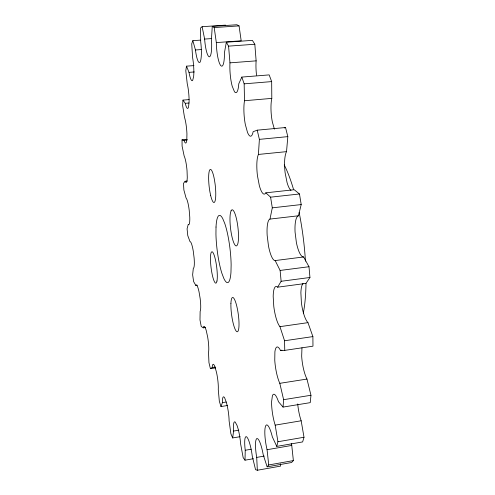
<?xml version="1.0" encoding="UTF-8"?>
<svg xmlns="http://www.w3.org/2000/svg" width="495" height="495" viewBox="0 0 495 495"><rect width="100%" height="100%" fill="white"/><g stroke="black" fill="none" stroke-linecap="round" stroke-linejoin="round"><path stroke-width="0.74" d="M253.329 458.735L245.006 460.195L245.235 450.258A16.793 3.057 80.7 0 1 245.836 436.745L246.652 436.763L247.642 438.149A16.793 3.057 80.7 0 1 252.277 456.223L255.55 469.681L257.338 470.25L280.578 466.111L280.486 463.858M189.109 99.588L182.952 100.108L182.661 105.701L184.48 117.253A14.262 2.314 84.3 0 1 186.937 133.984L186.801 139.974A14.262 2.314 84.3 0 1 184.01 140.32L182.03 139.881L182.098 146.143L184.165 156.036A13.792 2.19 83.9 0 1 187.042 170.701L187.271 177.29A13.792 2.19 83.9 0 1 185.074 181.269L183.478 183.367L183.88 190.018L186.083 198.043A13.507 2.122 83.5 0 1 189.208 210.251L189.771 217.169A13.507 2.122 83.5 0 1 188.242 224.421L187.079 228.838L187.784 235.651L190.018 241.64A13.421 2.098 83 0 1 193.26 251.083L194.127 258.068A13.421 2.098 83 0 1 193.322 268.271L192.635 274.818L193.619 281.587L195.797 285.38A13.526 2.128 82.6 0 1 199.021 291.759L200.166 298.584A13.526 2.128 82.6 0 1 200.135 311.411L199.986 319.912L201.218 326.422L203.253 327.851A13.829 2.203 82.2 0 1 206.322 330.858L207.702 337.262A13.829 2.203 82.2 0 1 208.519 352.378L208.952 362.643L210.406 368.67L215.579 367.884M212.256 26.402L214.205 27.565L216.321 42.576L241.189 40.807L239.054 25.889L236.888 24.75L212.256 26.402L211.452 39.309A17.721 3.397 85.6 0 1 210.109 56.288L209.274 56.906L208.339 56.071A17.721 3.397 85.6 0 1 204.627 39.074L202.127 26.699L225.553 25.134M301.962 347.768L301.678 356.159A20.233 5.266 80.9 0 0 306.962 379.059L310.965 395.264L310.229 402.645L283.053 407.088L283.616 399.682L279.805 383.328A20.369 4.709 81.2 0 1 274.762 360.23L274.904 351.803A20.369 4.709 81.2 0 1 280.473 350.411L284.755 350.386L284.557 340.758L279.953 326.657A20.778 5 82 0 1 273.791 306.492L273.19 296.462A20.778 5 82 0 1 277.627 287.18L281.123 281.284L280.121 270.449L275.164 260.562A20.908 5.099 83.1 0 1 268.482 245.959L267.17 235.453A20.908 5.099 83.1 0 1 269.979 219.081L272.293 207.844L270.592 197.171L265.827 192.827A20.753 4.981 84.1 0 1 259.337 185.613L257.468 175.855A20.753 4.981 84.1 0 1 258.421 154.44L259.38 139.361L257.214 130.173L253.143 131.701A20.32 4.678 85 0 1 247.5 132.4L245.316 124.462A20.32 4.678 85 0 1 244.505 100.733L244.159 83.841L241.826 77.084L269.169 74.894L271.668 81.595L271.805 98.381A20.184 5.228 85.2 0 0 272.349 121.974L274.416 129.164M290.93 190.396A20.611 5.563 84.3 0 1 287.081 182.63L285.145 172.953A20.611 5.563 84.3 0 1 286.531 151.643L287.818 136.632L285.547 127.524L257.214 130.173M240.1 436.689L232.669 437.945L233.578 431.058A15.828 2.747 81 0 1 235.137 422L236.957 425.248A15.828 2.747 81 0 1 240.638 443.996L243.163 457.609L245.006 460.195M193.972 65.594L186.485 66.163L185.792 70.748L187.228 83.643A14.924 2.487 84.7 0 1 189.078 101.921L188.546 106.976A14.924 2.487 84.7 0 1 185.254 103.313L182.952 100.108M256.552 75.29A19.497 4.764 85.8 0 1 256.132 60.854L254.826 44.247L252.382 40.361L226.333 42.217L224.433 52.792A18.73 3.818 85.6 0 1 221.605 66.175L220.572 65.519L219.526 63.41A18.73 3.818 85.6 0 1 216.321 42.576M303.317 313.069A92.274 23.129 83 0 0 305.99 283.363L309.95 277.485L308.991 266.725L303.614 256.961A20.759 5.692 83.1 0 1 296.381 242.538L295.07 232.099A20.759 5.692 83.1 0 1 298.448 215.783L301.201 204.565L299.469 193.978L294.216 189.721L265.827 192.827M297.724 403.939A19.571 4.814 80.3 0 0 301.17 420.781L304.004 437.258L302.631 441.924L276.767 446.397L277.936 441.738L275.177 425.137A19.701 4.306 80.7 0 1 271.588 401.835L272.399 395.753A19.701 4.306 80.7 0 1 278.475 401.723L283.053 407.088M200.463 40.132L192.84 40.664L191.72 43.814L192.598 57.569A15.747 2.723 85.1 0 1 193.632 76.632L192.679 80.363A15.747 2.723 85.1 0 1 189.016 72.363L186.485 66.163M227.62 405.492L220.987 406.562L222.41 402.639A14.992 2.506 81.3 0 1 224.674 397.906L226.419 402.571A14.992 2.506 81.3 0 1 229.105 420.849L230.887 433.818L232.669 437.945M241.826 77.084L238.776 83.797A19.627 4.263 85.4 0 1 234.444 91.662L232.204 86.198A19.627 4.263 85.4 0 1 229.965 62.853L228.572 46.14L226.333 42.217M257.338 470.25L256.707 457.405A17.814 3.434 80.5 0 1 256.101 439.64L256.787 438.49L257.74 438.78A17.814 3.434 80.5 0 1 263.198 454.664L267.145 466.847L268.723 464.96L293.374 460.591L291.753 445.438A18.699 4.319 80.1 0 1 291.295 443.495M293.374 460.591L291.58 462.509L267.145 466.847M202.127 26.699L200.568 27.937L200.704 41.797A16.7 3.026 85.4 0 1 200.667 60.557L200.06 62.222L199.293 62.531A16.7 3.026 85.4 0 1 195.457 49.983L192.84 40.664M210.406 368.67L212.2 367.525A14.318 2.326 81.7 0 1 214.954 366.832L216.544 372.537A14.318 2.326 81.7 0 1 218.264 389.515L219.341 401.315L220.987 406.562M284.241 127.97L285.547 127.524M256.707 457.405L264.243 456.087M268.723 464.96L267.065 449.714L291.753 445.438M277.936 441.738L304.004 437.258M245.235 450.258L251.132 449.243M233.578 431.058L238.838 430.18M275.177 425.137L301.17 420.781M283.616 399.682L310.965 395.264M222.41 402.639L226.141 402.045M279.805 383.328L306.962 379.059M212.2 367.525L215.189 367.073M280.473 350.411L281.977 350.182M284.755 350.386L312.97 346.178L312.889 336.594L307.97 322.647A20.635 5.587 81.9 0 1 301.399 302.68L300.88 292.718A20.635 5.587 81.9 0 1 303.045 283.394M284.557 340.758L312.889 336.594M279.953 326.657L307.97 322.647M203.253 327.851L205.53 327.529M281.123 281.284L309.95 277.485M277.627 287.18L305.966 283.406M280.121 270.449L308.991 266.725M195.797 285.38L197.295 285.188M275.164 260.562L303.614 256.961M269.979 219.081L298.448 215.783M272.293 207.844L301.201 204.565M270.592 197.171L299.469 193.978M185.074 181.269L187.358 181.034M258.421 154.44L286.531 151.643M259.38 139.361L287.818 136.632M182.03 139.881L187.221 139.392M184.01 140.32L187.011 140.036M185.254 103.313L189.003 102.997M244.505 100.733L271.805 98.381M244.159 83.841L271.668 81.595M189.016 72.363L194.306 71.948M229.965 62.853L256.132 60.854M228.572 46.14L254.826 44.247M195.457 49.983L201.601 49.537M204.627 39.074L211.458 38.598M214.205 27.565L239.054 25.889M276.767 446.397L272.337 436.875A18.816 3.861 80.4 0 0 266.341 425.013L265.512 426.028L265.029 428.447A18.816 3.861 80.4 0 0 267.065 449.714M284.241 164.928A92.274 23.129 83 0 1 293.467 189.201M299.141 212.485A92.274 23.129 83 0 1 305.44 261.156M216.018 227.05L215.944 234.166A33.877 6.46 83 0 0 221.902 273.351L223.839 278.438A33.877 6.46 83 0 0 230.967 272.201L231.134 264.881A33.877 6.46 83 0 0 224.767 223.486L222.738 218.611A33.877 6.46 83 0 0 216.018 227.05M231.072 210.821L230.447 212.93A18.191 3.725 83.3 0 0 231.314 233.529A18.191 3.725 83.3 0 0 236.418 245.928L237.291 245.13A18.191 3.725 83.3 0 0 237.161 222.187A18.191 3.725 83.3 0 0 231.072 210.821M216.965 281.049L216.463 282.626A15.834 2.821 82.8 0 1 211.674 271.749A15.834 2.821 82.8 0 1 211.235 252.407L211.885 251.738A15.834 2.821 82.8 0 1 216.092 263.123A15.834 2.821 82.8 0 1 216.965 281.049M210.672 195.544L209.899 191.788A16.644 3.1 83.8 0 1 209.472 170.497A16.644 3.1 83.8 0 1 214.483 179.988L215.127 184.258A16.644 3.1 83.8 0 1 214.929 201.453A16.644 3.1 83.8 0 1 210.672 195.544M230.917 303.553A17.313 3.347 82.2 0 0 236.573 331.495A17.313 3.347 82.2 0 0 237.359 308.769A17.313 3.347 82.2 0 0 230.917 303.553"/></g></svg>
